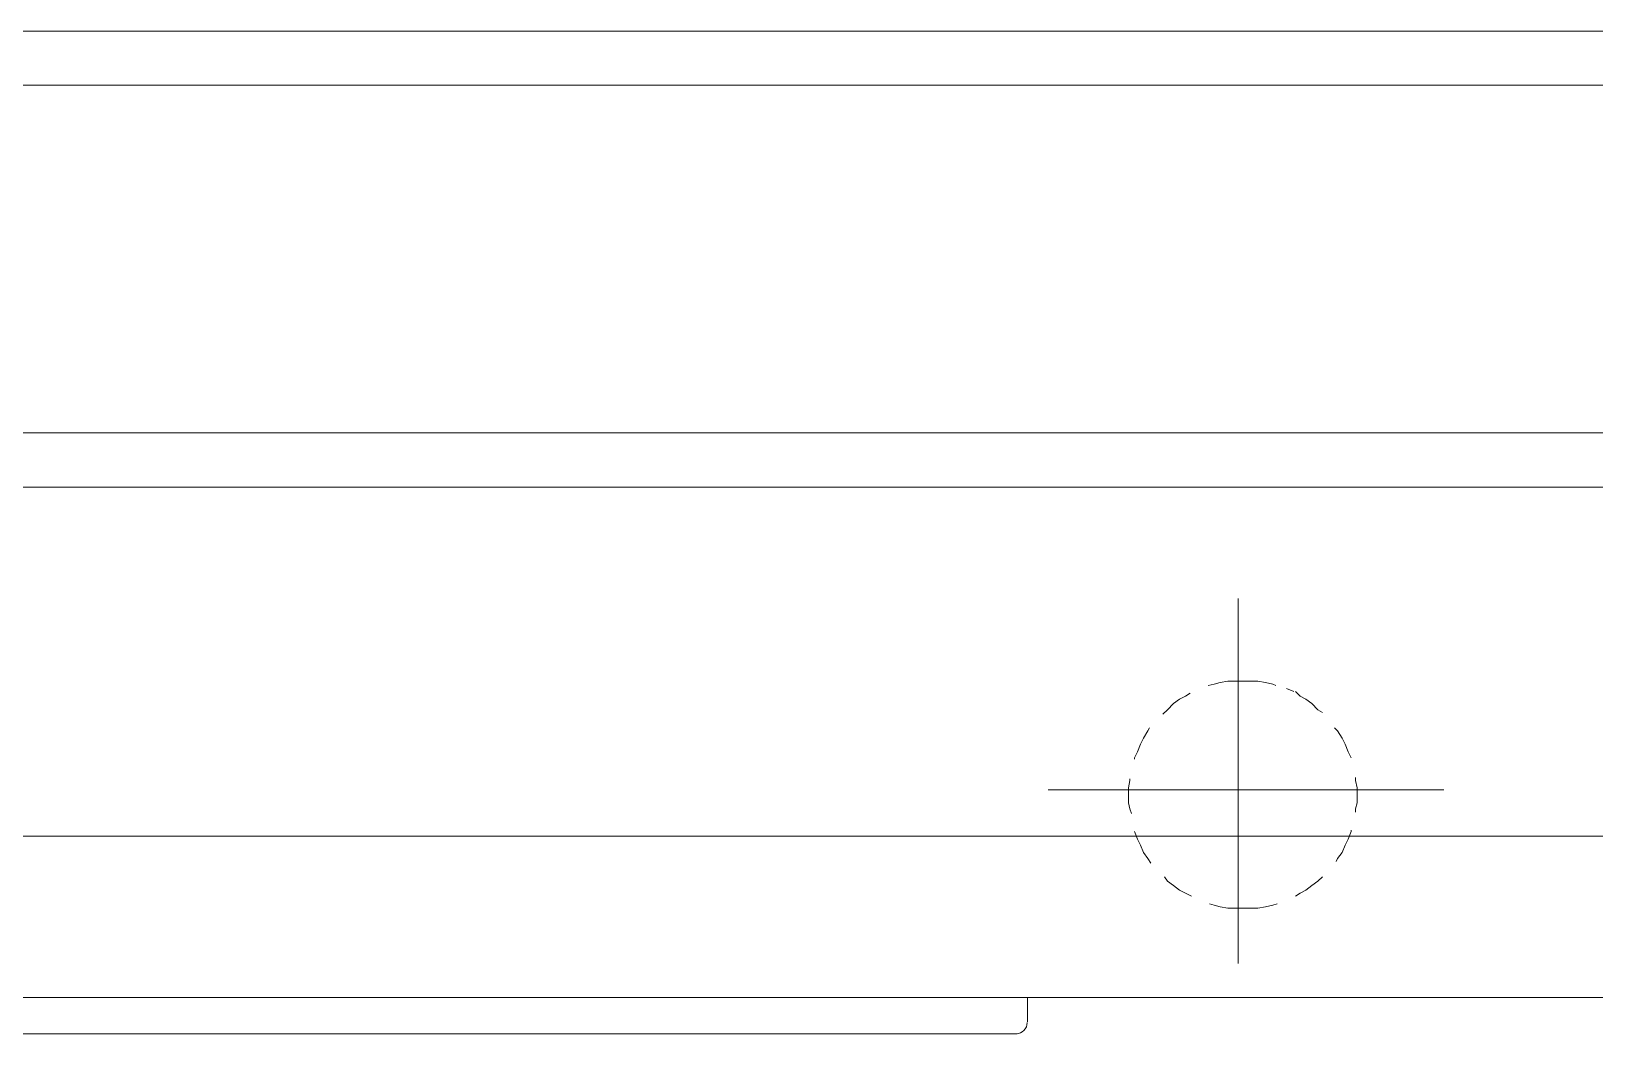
# Model space of a CAD drawing. Header units: inches. Extents: x -114 to 635, y -137 to 57.
# Drawn here: x 154.1148 to 154.4159, y 28.4981 to 28.6912 of the extents above; entities that cross this region are included whole.
import ezdxf

# ---------------------------------------------------------------- set-up
doc = ezdxf.new("R2010")
doc.units = ezdxf.units.IN
doc.header["$MEASUREMENT"] = 0
doc.layers.get('0').update_dxf_attribs({"lineweight": 5})
for name, color, linetype, lineweight in [('dim', 1, 'Continuous', 9), ('HATCH', 15, 'Continuous', 0), ('UTILITIES', 141, 'Continuous', 0)]:
    doc.layers.add(name, color=color, linetype=linetype, lineweight=lineweight)

# ---------------------------------------------------------------- blocks, each defined once
blk = doc.blocks.new('AC PLAN')
for points in [[(196151.38, 93367.12), (196151.38, 93367.12), (195774.92, 93367.12), (195774.92, 93367.12)], [(196151.38, 93367.12), (196151.38, 93367.12), (196527.87, 93367.12), (196527.87, 93367.12)], [(196151.38, 93356.71), (196151.38, 93356.71), (195774.92, 93356.71), (195774.92, 93356.71)], [(196151.38, 93356.71), (196151.38, 93356.71), (196527.87, 93356.71), (196527.87, 93356.71)], [(196151.38, 93289.73), (196151.38, 93289.73), (195774.92, 93289.73), (195774.92, 93289.73)], [(196151.38, 93289.73), (196151.38, 93289.73), (196527.87, 93289.73), (196527.87, 93289.73)], [(196151.38, 93279.29), (196151.38, 93279.29), (195774.92, 93279.29), (195774.92, 93279.29)], [(196151.38, 93279.29), (196151.38, 93279.29), (196527.87, 93279.29), (196527.87, 93279.29)], [(196150.48, 93187.54), (196150.48, 93187.54), (196150.48, 93257.86), (196150.48, 93257.86)], [(196145.88, 93241.34), (196145.88, 93241.34), (196144.73, 93241.05), (196144.73, 93241.05)], [(196147.04, 93241.64), (196147.04, 93241.64), (196145.88, 93241.34), (196145.88, 93241.34)], [(196148.5, 93241.92), (196148.5, 93241.92), (196147.04, 93241.64), (196147.04, 93241.64)], [(196155.74, 93241.64), (196155.74, 93241.64), (196154.29, 93241.92), (196154.29, 93241.92)], [(196157.19, 93241.34), (196157.19, 93241.34), (196155.74, 93241.64), (196155.74, 93241.64)], [(196157.76, 93241.05), (196157.76, 93241.05), (196157.19, 93241.34), (196157.19, 93241.34)], [(196161.23, 93239.89), (196161.23, 93239.89), (196159.79, 93240.47), (196159.79, 93240.47)], [(196138.06, 93237.58), (196138.06, 93237.58), (196136.9, 93236.41), (196136.9, 93236.41)], [(196139.21, 93238.44), (196139.21, 93238.44), (196138.06, 93237.58), (196138.06, 93237.58)], [(196140.38, 93239.02), (196140.38, 93239.02), (196139.21, 93238.44), (196139.21, 93238.44)], [(196141.24, 93239.61), (196141.24, 93239.61), (196140.38, 93239.02), (196140.38, 93239.02)], [(196162.42, 93239.02), (196162.42, 93239.02), (196161.53, 93239.89), (196161.53, 93239.89)], [(196163.56, 93238.44), (196163.56, 93238.44), (196162.42, 93239.02), (196162.42, 93239.02)], [(196164.72, 93237.58), (196164.72, 93237.58), (196163.56, 93238.44), (196163.56, 93238.44)], [(196165.88, 93236.41), (196165.88, 93236.41), (196164.72, 93237.58), (196164.72, 93237.58)], [(196136.9, 93236.41), (196136.9, 93236.41), (196136.03, 93235.54), (196136.03, 93235.54)], [(196136.03, 93235.54), (196136.03, 93235.54), (196136.03, 93235.54), (196136.03, 93235.54)], [(196166.75, 93235.84), (196166.75, 93235.84), (196165.88, 93236.41), (196165.88, 93236.41)], [(196133.13, 93232.35), (196133.13, 93232.35), (196132.26, 93230.91), (196132.26, 93230.91)], [(196133.42, 93232.94), (196133.42, 93232.94), (196133.13, 93232.35), (196133.13, 93232.35)], [(196169.66, 93232.35), (196169.66, 93232.35), (196169.07, 93232.94), (196169.07, 93232.94)], [(196170.52, 93230.91), (196170.52, 93230.91), (196169.66, 93232.35), (196169.66, 93232.35)], [(196131.1, 93228.3), (196131.1, 93228.3), (196130.53, 93227.14), (196130.53, 93227.14)], [(196131.67, 93229.75), (196131.67, 93229.75), (196131.1, 93228.3), (196131.1, 93228.3)], [(196132.26, 93230.91), (196132.26, 93230.91), (196131.67, 93229.75), (196131.67, 93229.75)], [(196171.09, 93229.75), (196171.09, 93229.75), (196170.52, 93230.91), (196170.52, 93230.91)], [(196171.67, 93228.3), (196171.67, 93228.3), (196171.09, 93229.75), (196171.09, 93229.75)], [(196172.26, 93227.14), (196172.26, 93227.14), (196171.67, 93228.3), (196171.67, 93228.3)], [(196130.53, 93227.14), (196130.53, 93227.14), (196130.53, 93226.86), (196130.53, 93226.86)], [(196172.26, 93227.14), (196172.26, 93227.14), (196172.26, 93227.14), (196172.26, 93227.14)], [(196129.66, 93222.8), (196129.66, 93222.8), (196129.36, 93221.34), (196129.36, 93221.34)], [(196129.66, 93223.09), (196129.66, 93223.09), (196129.66, 93222.8), (196129.66, 93222.8)], [(196173.13, 93222.8), (196173.13, 93222.8), (196173.13, 93223.37), (196173.13, 93223.37)], [(196173.42, 93221.34), (196173.42, 93221.34), (196173.13, 93222.8), (196173.13, 93222.8)], [(196113.94, 93220.99), (196113.94, 93220.99), (196190.14, 93220.99), (196190.14, 93220.99)], [(196129.36, 93218.44), (196129.36, 93218.44), (196129.66, 93217.29), (196129.66, 93217.29)], [(196129.66, 93217.29), (196129.66, 93217.29), (196129.95, 93216.42), (196129.95, 93216.42)], [(196173.13, 93217.29), (196173.13, 93217.29), (196173.42, 93218.44), (196173.42, 93218.44)], [(196173.13, 93216.7), (196173.13, 93216.7), (196173.13, 93217.29), (196173.13, 93217.29)], [(196130.53, 93212.95), (196130.53, 93212.95), (196131.1, 93211.49), (196131.1, 93211.49)], [(196171.67, 93211.49), (196171.67, 93211.49), (196172.26, 93212.95), (196172.26, 93212.95)], [(196172.26, 93212.95), (196172.26, 93212.95), (196172.26, 93213.23), (196172.26, 93213.23)], [(196151.38, 93212.07), (196151.38, 93212.07), (195774.92, 93212.07), (195774.92, 93212.07)], [(196131.1, 93211.49), (196131.1, 93211.49), (196131.67, 93210.33), (196131.67, 93210.33)], [(196131.67, 93210.33), (196131.67, 93210.33), (196132.26, 93208.88), (196132.26, 93208.88)], [(196151.38, 93212.07), (196151.38, 93212.07), (196527.87, 93212.07), (196527.87, 93212.07)], [(196170.52, 93208.88), (196170.52, 93208.88), (196171.09, 93210.33), (196171.09, 93210.33)], [(196171.09, 93210.33), (196171.09, 93210.33), (196171.67, 93211.49), (196171.67, 93211.49)], [(196132.26, 93208.88), (196132.26, 93208.88), (196133.13, 93207.73), (196133.13, 93207.73)], [(196133.13, 93207.73), (196133.13, 93207.73), (196133.7, 93206.85), (196133.7, 93206.85)], [(196169.36, 93207.15), (196169.36, 93207.15), (196169.66, 93207.73), (196169.66, 93207.73)], [(196169.66, 93207.73), (196169.66, 93207.73), (196170.52, 93208.88), (196170.52, 93208.88)], [(196136.31, 93204.23), (196136.31, 93204.23), (196136.9, 93203.38), (196136.9, 93203.38)], [(196165.88, 93203.38), (196165.88, 93203.38), (196166.75, 93204.23), (196166.75, 93204.23)], [(196161.53, 93200.48), (196161.53, 93200.48), (196162.42, 93201.05), (196162.42, 93201.05)], [(196162.42, 93201.05), (196162.42, 93201.05), (196163.56, 93201.64), (196163.56, 93201.64)], [(196145.01, 93199.02), (196145.01, 93199.02), (196145.88, 93198.74), (196145.88, 93198.74)], [(196145.88, 93198.74), (196145.88, 93198.74), (196147.04, 93198.45), (196147.04, 93198.45)], [(196147.04, 93198.45), (196147.04, 93198.45), (196148.5, 93198.16), (196148.5, 93198.16)], [(196154.29, 93198.16), (196154.29, 93198.16), (196155.74, 93198.45), (196155.74, 93198.45)], [(196155.74, 93198.45), (196155.74, 93198.45), (196157.19, 93198.74), (196157.19, 93198.74)], [(196157.19, 93198.74), (196157.19, 93198.74), (196158.05, 93199.02), (196158.05, 93199.02)], [(196151.38, 93180.95), (196151.38, 93180.95), (195745.09, 93180.95), (195745.09, 93180.95)], [(196109.94, 93180.95), (196109.94, 93180.95), (196109.94, 93176.29), (196109.94, 93176.29)], [(196151.38, 93180.95), (196151.38, 93180.95), (196438.88, 93180.95), (196438.88, 93180.95)], [(195773.47, 93173.98), (195773.47, 93173.98), (196107.92, 93173.98), (196107.92, 93173.98)], [(196107.75, 93173.98), (196108.92, 93173.98), (196109.88, 93174.95), (196109.88, 93176.12)]]:
    blk.add_open_spline(points, degree=3)
for points, knots in [([(196154.29, 93241.92), (196154.29, 93241.92), (196152.84, 93241.92), (196152.84, 93241.92), (196152.84, 93241.92), (196152.84, 93241.92), (196151.38, 93241.92), (196151.38, 93241.92), (196151.38, 93241.92), (196151.38, 93241.92), (196149.94, 93241.92), (196149.94, 93241.92), (196149.94, 93241.92), (196149.94, 93241.92), (196148.5, 93241.92), (196148.5, 93241.92)], [0, 0, 0, 0, 0.25, 0.25, 0.25, 0.25, 0.5, 0.5, 0.5, 0.5, 0.75, 0.75, 0.75, 0.75, 1, 1, 1, 1]), ([(196129.36, 93221.34), (196129.36, 93221.34), (196129.36, 93219.9), (196129.36, 93219.9), (196129.36, 93219.9), (196129.36, 93219.9), (196129.36, 93218.44), (196129.36, 93218.44)], [0, 0, 0, 0, 0.5, 0.5, 0.5, 0.5, 1, 1, 1, 1]), ([(196173.42, 93218.44), (196173.42, 93218.44), (196173.42, 93219.9), (196173.42, 93219.9), (196173.42, 93219.9), (196173.42, 93219.9), (196173.42, 93221.34), (196173.42, 93221.34)], [0, 0, 0, 0, 0.5, 0.5, 0.5, 0.5, 1, 1, 1, 1]), ([(196136.9, 93203.38), (196136.9, 93203.38), (196138.06, 93202.51), (196138.06, 93202.51), (196138.06, 93202.51), (196138.06, 93202.51), (196139.21, 93201.64), (196139.21, 93201.64)], [0, 0, 0, 0, 0.5, 0.5, 0.5, 0.5, 1, 1, 1, 1]), ([(196139.21, 93201.64), (196139.21, 93201.64), (196140.38, 93201.05), (196140.38, 93201.05), (196140.38, 93201.05), (196140.38, 93201.05), (196141.53, 93200.48), (196141.53, 93200.48)], [0, 0, 0, 0, 0.5, 0.5, 0.5, 0.5, 1, 1, 1, 1]), ([(196163.56, 93201.64), (196163.56, 93201.64), (196164.72, 93202.51), (196164.72, 93202.51), (196164.72, 93202.51), (196164.72, 93202.51), (196165.88, 93203.38), (196165.88, 93203.38)], [0, 0, 0, 0, 0.5, 0.5, 0.5, 0.5, 1, 1, 1, 1]), ([(196148.5, 93198.16), (196148.5, 93198.16), (196149.94, 93198.16), (196149.94, 93198.16), (196149.94, 93198.16), (196149.94, 93198.16), (196151.38, 93198.16), (196151.38, 93198.16)], [0, 0, 0, 0, 0.5, 0.5, 0.5, 0.5, 1, 1, 1, 1]), ([(196151.38, 93198.16), (196151.38, 93198.16), (196152.84, 93198.16), (196152.84, 93198.16), (196152.84, 93198.16), (196152.84, 93198.16), (196154.29, 93198.16), (196154.29, 93198.16)], [0, 0, 0, 0, 0.5, 0.5, 0.5, 0.5, 1, 1, 1, 1])]:
    blk.add_open_spline(points, degree=3, knots=knots)
blk = doc.blocks.new('A$C990b6162')
at = {"layer": 'UTILITIES'}
blk.add_blockref('AC PLAN', (-193313.03, -91918.87), dxfattribs=at)
blk = doc.blocks.new('A$Cba35ab29')
at = {"layer": 'HATCH'}
blk.add_blockref('A$C990b6162', (-2883.59, -868.75), dxfattribs=at)

msp = doc.modelspace()

# ---------------------------------------------------------------- block references
at = {"layer": 'dim', "xscale": 0.001, "yscale": 0.001, "zscale": 0.001}
msp.add_blockref('A$Cba35ab29', (154.39334, 28.11173), dxfattribs=at)

doc.saveas('drawing.dxf')
